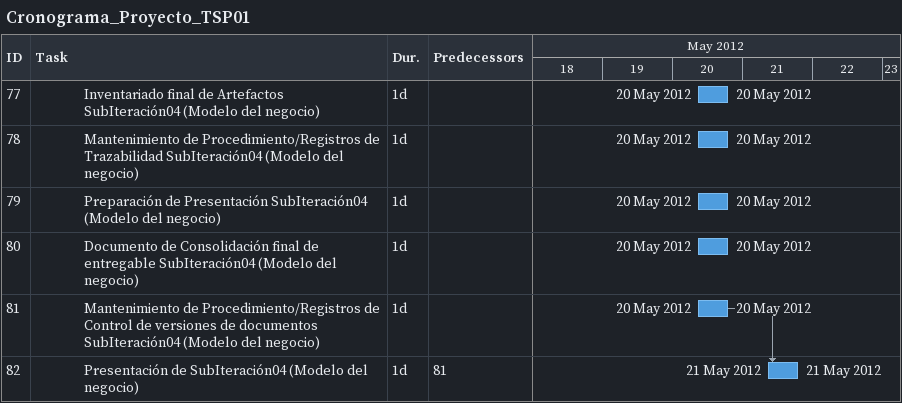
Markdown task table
Cronograma_Proyecto_TSP01

| ID | Level | Task | Duration | Start | Finish | Predecessors |
|---|---|---|---|---|---|---|
| 77 | 4 | Inventariado final de Artefactos SubIteración04 (Modelo del negocio) | 1d | 2012-05-20 | 2012-05-20 |  |
| 78 | 4 | Mantenimiento de Procedimiento/Registros de Trazabilidad SubIteración04 (Modelo del negocio) | 1d | 2012-05-20 | 2012-05-20 |  |
| 79 | 4 | Preparación de Presentación SubIteración04 (Modelo del negocio) | 1d | 2012-05-20 | 2012-05-20 |  |
| 80 | 4 | Documento de Consolidación final de entregable SubIteración04 (Modelo del negocio) | 1d | 2012-05-20 | 2012-05-20 |  |
| 81 | 4 | Mantenimiento de Procedimiento/Registros de Control de versiones de documentos SubIteración04 (Modelo del negocio) | 1d | 2012-05-20 | 2012-05-20 |  |
| 82 | 4 | Presentación de SubIteración04 (Modelo del negocio) | 1d | 2012-05-21 | 2012-05-21 | 81 |
